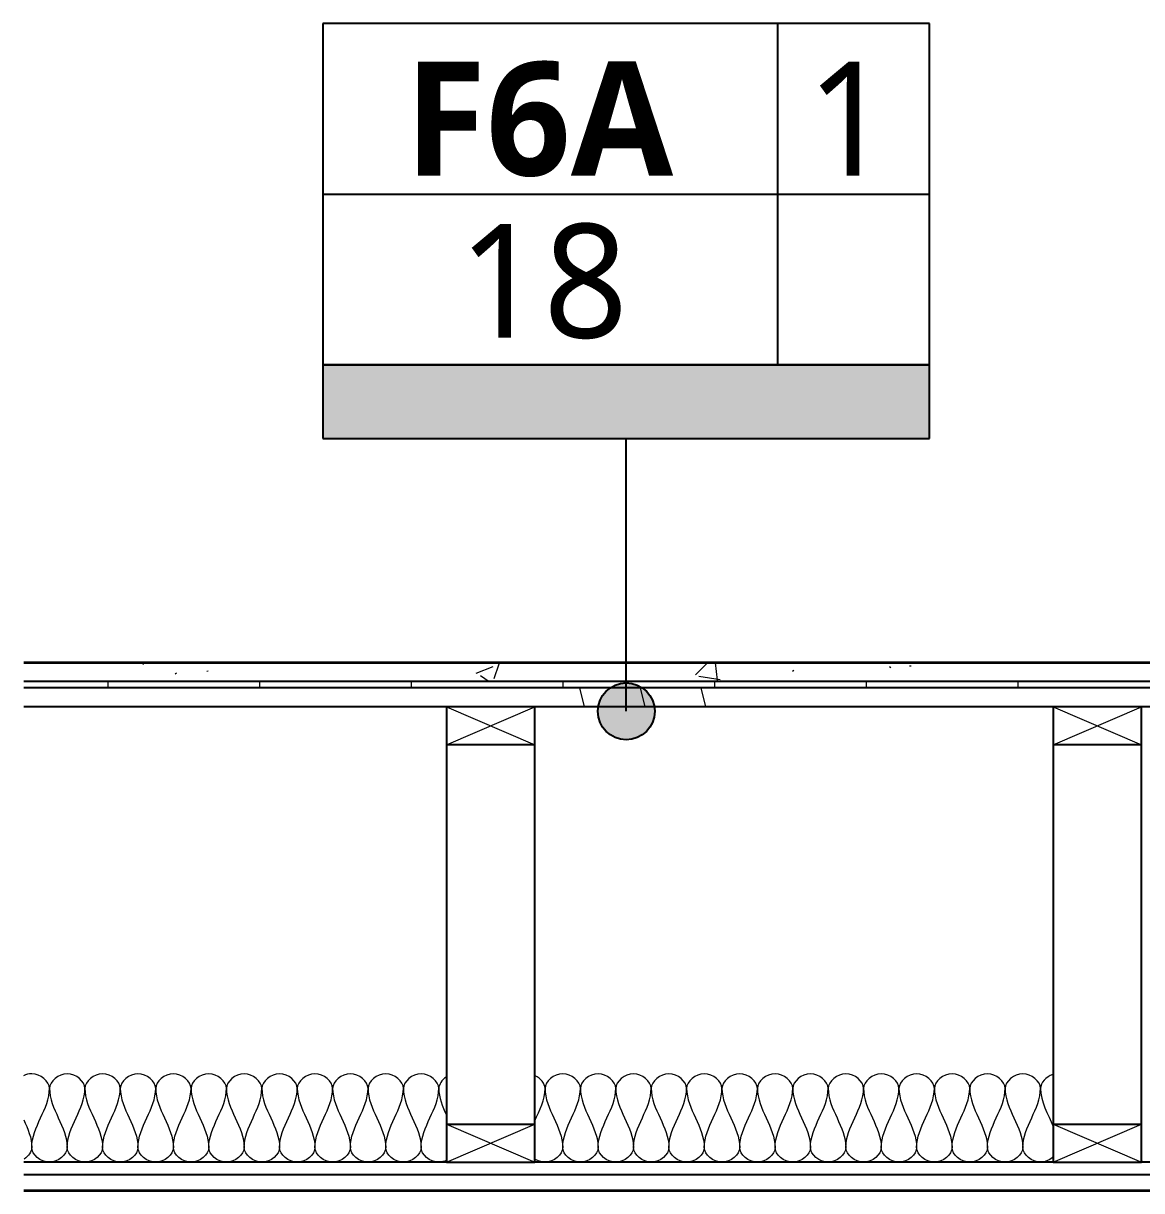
# Model space of a CAD drawing. Header units: inches. Extents: x 6 to 8416, y -388 to 6104.
# Drawn here: x 300.58 to 344.81, y 5456 to 5502.15 of the extents above; entities that cross this region are included whole.
import ezdxf

# ---------------------------------------------------------------- set-up
doc = ezdxf.new("R2010")
doc.units = ezdxf.units.IN
doc.header["$MEASUREMENT"] = 0
for name, color, linetype, lineweight in [('A-DETL', 90, 'Continuous', 13), ('A-DETL-GENF', 92, 'Continuous', 13), ('A-FLOR', 192, 'Continuous', 18), ('A-FLOR-IDEN', 11, 'Continuous', 25), ('A-FLOR-MCUT', 51, 'Continuous', 25), ('A-FLOR-PATT', 8, 'Continuous', 35), ('A-ROOM', 32, 'Continuous', 13)]:
    doc.layers.add(name, color=color, linetype=linetype, lineweight=lineweight)
doc.styles.add('Open Sans_3', font='OpenSans-Regular.ttf', dxfattribs={"height": 4.5})
doc.styles.add('Open Sans_B', font='OpenSans-Bold.ttf', dxfattribs={"height": 4.5})

# ---------------------------------------------------------------- blocks, each defined once
blk = doc.blocks.new('06 Nominal Cut Lumber-Section-AM1 - 2x4 Section-9046868-WALL SECTION - LOBBY CANOPY')
at = {"layer": 'A-DETL-GENF', "lineweight": 25}
for p, q in [((3793.25, 5730.875), (3789.75, 5730.875)), ((3789.75, 5730.875), (3789.75, 5729.375)), ((3793.25, 5729.375), (3793.25, 5730.875))]:
    blk.add_line(p, q, dxfattribs=at)
at = {"layer": 'A-DETL-GENF'}
for p, q in [((3789.75, 5729.375), (3793.25, 5730.875)), ((3789.75, 5730.875), (3793.25, 5729.375))]:
    blk.add_line(p, q, dxfattribs=at)
blk = doc.blocks.new('06 Nominal Cut Lumber-Section-AM1 - 2x4 Section-V38-WALL SECTION - LOBBY CANOPY')
at = {"layer": 'A-DETL-GENF', "lineweight": 25}
for p, q in [((3789.75, 5714.375), (3789.75, 5712.875)), ((3793.25, 5712.875), (3793.25, 5714.375)), ((3789.75, 5712.875), (3793.25, 5712.875))]:
    blk.add_line(p, q, dxfattribs=at)
at = {"layer": 'A-DETL-GENF'}
for p, q in [((3789.75, 5712.875), (3793.25, 5714.375)), ((3789.75, 5714.375), (3793.25, 5712.875))]:
    blk.add_line(p, q, dxfattribs=at)
blk = doc.blocks.new('06 Nominal Cut Lumber-Top-AM - 4_ W-20150248-WALL SECTION - LOBBY CANOPY')
at = {"layer": 'A-DETL-GENF', "lineweight": 25}
for p, q in [((3793.25, 5729.375), (3789.75, 5729.375)), ((3789.75, 5729.375), (3789.75, 5714.375)), ((3793.25, 5714.375), (3793.25, 5729.375)), ((3789.75, 5714.375), (3793.25, 5714.375))]:
    blk.add_line(p, q, dxfattribs=at)
blk = doc.blocks.new('ASM TAG - Floor-AM - Assembly-1637575-WALL SECTION - LOBBY CANOPY')
at = {"layer": 'A-FLOR-IDEN', "lineweight": 13}
blk.add_hatch(color=256, dxfattribs=at).paths.add_polyline_path([(3760.863, 5870.432), (3760.863, 5867.516), (3736.863, 5867.516), (3736.863, 5870.432)])
at = {"layer": 'A-FLOR-IDEN'}
for p, q in [((3754.863, 5883.932), (3736.863, 5883.932)), ((3736.863, 5883.932), (3736.863, 5877.182)), ((3736.863, 5883.932), (3736.863, 5870.432)), ((3760.863, 5883.932), (3736.863, 5883.932)), ((3760.863, 5883.932), (3754.863, 5883.932)), ((3754.863, 5870.432), (3754.863, 5883.932)), ((3760.863, 5877.182), (3760.863, 5883.932)), ((3760.863, 5870.432), (3760.863, 5883.932)), ((3736.863, 5877.182), (3736.863, 5870.432)), ((3736.863, 5877.182), (3760.863, 5877.182)), ((3760.863, 5870.432), (3760.863, 5877.182)), ((3760.863, 5870.432), (3736.863, 5870.432)), ((3736.863, 5870.432), (3736.863, 5867.516)), ((3736.863, 5870.432), (3754.863, 5870.432)), ((3736.863, 5870.432), (3760.863, 5870.432)), ((3754.863, 5870.432), (3760.863, 5870.432)), ((3760.863, 5867.516), (3760.863, 5870.432)), ((3736.863, 5867.516), (3760.863, 5867.516))]:
    blk.add_line(p, q, dxfattribs=at)
at = {"layer": 'A-FLOR-IDEN', "lineweight": 13}
for p, q in [((3754.863, 5877.182), (3754.863, 5883.932)), ((3754.863, 5883.932), (3754.863, 5877.182)), ((3736.863, 5877.182), (3754.863, 5877.182)), ((3754.863, 5877.182), (3736.863, 5877.182)), ((3754.863, 5870.432), (3754.863, 5877.182)), ((3754.863, 5877.182), (3760.863, 5877.182)), ((3760.863, 5877.182), (3754.863, 5877.182)), ((3754.863, 5877.182), (3754.863, 5870.432))]:
    blk.add_line(p, q, dxfattribs=at)

msp = doc.modelspace()

# ---------------------------------------------------------------- hatches: boundary and pattern name
at = {"layer": 'A-FLOR-IDEN'}
h = msp.add_hatch(color=256, dxfattribs=at)
edge = h.paths.add_edge_path()
edge.add_arc((324.42539914, 5474.95292116), 1.125, 0, 360)
at = {"layer": 'A-FLOR-PATT', "lineweight": 13}
h = msp.add_hatch(dxfattribs=at)
h.set_pattern_fill('FP_13', color=256, style=0, pattern_type=2)
h.set_pattern_definition([(50, (441.926, 3018), (6.885997, -0.602097), [0.72, -7.92]), (355, (441.926, 3018), (-1.331756, 7.220547), [0.576, -6.336]), (100.451, (442.5, 3017.95), (5.553629, 6.618191), [0.61191, -6.731]), (46.184, (441.926, 3019.92), (10.245642, -1.588925), [1.08, -11.88]), (96.636, (442.78, 3019.788), (8.97244, 9.35152), [0.91786, -10.096]), (351.184, (441.926, 3019.92), (8.9732, 9.35123), [0.864, -9.504]), (21, (442.886, 3019.44), (5.730726, -3.865003), [0.72, -7.92]), (326, (442.886, 3019.44), (2.33581, 6.96088), [0.576, -6.336]), (71.451, (443.363, 3019.118), (8.065876, 3.095948), [0.61191, -6.731]), (37.5, (441.926, 3018), (0.116866, 3.1954784), [0.06336, -6.196, 0.06336, -6.369, -6.36]), (37.5, (441.926, 3018), (0.116866, 3.1954784), [-12.691, 0.06336, -6.297]), (7.5, (441.926, 3018), (2.52543, 3.7860247), [0.06336, -3.604, 0.06336, -6.052, -2.424]), (7.5, (441.926, 3018), (2.52543, 3.7860247), [-9.782, 0.06336, -2.361]), (327.5, (439.785, 3018), (5.1243685, -0.2161763), [0.06336, -2.337, 0.06336, -7.425, -9.936]), (327.5, (439.785, 3018), (5.1243685, -0.2161763), [-9.888, 0.06336, -9.873]), (317.5, (438.825, 3018), (5.598326, 0.96141), [0.06336, -3.057, 0.06336, -4.909, -7.056]), (317.5, (438.825, 3018), (5.598326, 0.96141), [-8.093, 0.06336, -6.993])])
h.paths.add_polyline_path([(366.41796077, 5476.125), (391.06196077, 5476.125), (391.06196077, 5476.875), (300.59396077, 5476.875), (300.59396077, 5476.125)])
h = msp.add_hatch(dxfattribs=at)
h.set_pattern_fill('FP_14', color=256, style=0, pattern_type=2)
h.set_pattern_definition([(0, (441.926, 3018), (0, 6), []), (90, (441.926, 3018), (-6, 4e-16), [])])
h.paths.add_polyline_path([(366.41796077, 5475.875), (391.06196077, 5475.875), (391.06196077, 5476.125), (300.59396077, 5476.125), (300.59396077, 5475.875)])
h = msp.add_hatch(dxfattribs=at)
h.set_pattern_fill('FP_15', color=256, style=0, pattern_type=2)
h.set_pattern_definition([(0, (441.926, 3018), (0, 60), [60, 0, 0, 0]), (284.036, (482.726, 3030), (59.99915, -180.000494), [12.369, -235.017]), (284.036, (480.326, 3030), (59.99915, -180.000494), [12.369, -235.017]), (284.036, (477.926, 3030), (59.99915, -180.000494), [12.369, -235.017]), (284.036, (446.726, 3042), (59.99915, -180.000494), [12.369, -235.017]), (284.036, (444.326, 3042), (59.99915, -180.000494), [12.369, -235.017]), (284.036, (441.926, 3042), (59.99915, -180.000494), [12.369, -235.017]), (284.036, (464.726, 3054), (59.99915, -180.000494), [12.369, -235.017]), (284.036, (462.326, 3054), (59.99915, -180.000494), [12.369, -235.017]), (284.036, (459.926, 3054), (59.99915, -180.000494), [12.369, -235.017]), (284.036, (482.726, 3066), (59.99915, -180.000494), [12.369, -235.017]), (284.036, (480.326, 3066), (59.99915, -180.000494), [12.369, -235.017]), (284.036, (477.926, 3066), (59.99915, -180.000494), [12.369, -235.017]), (284.036, (446.726, 3078), (59.99915, -180.000494), [12.369, -235.017]), (284.036, (444.326, 3078), (59.99915, -180.000494), [12.369, -235.017]), (284.036, (441.926, 3078), (59.99915, -180.000494), [12.369, -235.017]), (0, (441.926, 3024), (0, 60), [60, 0, 0, 0]), (0, (441.926, 3030), (0, 60), [60, 0, 0, 0]), (0, (441.926, 3036), (0, 60), [60, 0, 0, 0]), (0, (441.926, 3042), (0, 60), [60, 0, 0, 0]), (0, (441.926, 3048), (0, 60), [60, 0, 0, 0]), (0, (441.926, 3054), (0, 60), [60, 0, 0, 0]), (0, (441.926, 3060), (0, 60), [60, 0, 0, 0]), (0, (441.926, 3066), (0, 60), [60, 0, 0, 0]), (0, (441.926, 3072), (0, 60), [60, 0, 0, 0])])
h.paths.add_polyline_path([(391.06196077, 5475.125), (396.56196077, 5475.125), (396.56196077, 5475.875), (300.59396077, 5475.875), (300.59396077, 5475.125), (390.43696077, 5475.125)])

# ---------------------------------------------------------------- linework, layer by layer
at = {"layer": 'A-DETL'}
for points, knots in [([(301.61196077, 5460.04166667), (301.61196077, 5460.31665264), (301.1463244, 5460.72687477), (300.68068804, 5460.59134164), (300.57767423, 5460.53634844)], [0, 0, 0, 0, 1.4142135624, 1.8814550303, 1.8814550303, 1.8814550303, 1.8814550303]), ([(317.32863535, 5457.2045204), (317.23014258, 5457.15495582), (316.77105167, 5457.02889173), (316.31196077, 5457.43334736), (316.31196077, 5457.70833333)], [0.9734197248, 0.9734197248, 0.9734197248, 0.9734197248, 1.4142135624, 2.8284271247, 2.8284271247, 2.8284271247, 2.8284271247]), ([(321.91196077, 5457.70833333), (321.91196077, 5457.43334736), (321.41650622, 5456.99685564), (320.92105167, 5457.1782548), (320.80071864, 5457.26023799)], [0, 0, 0, 0, 1.4142135624, 2.0019386792, 2.0019386792, 2.0019386792, 2.0019386792]), ([(341.32596893, 5457.34293881), (341.19196077, 5457.21586808), (340.65196077, 5456.95761143), (340.11196077, 5457.43334736), (340.11196077, 5457.70833333)], [0.6464976285, 0.6464976285, 0.6464976285, 0.6464976285, 1.4142135624, 2.8284271247, 2.8284271247, 2.8284271247, 2.8284271247]), ([(345.71196077, 5457.70833333), (345.71196077, 5457.43334736), (345.28923349, 5457.06092782), (344.86650622, 5457.1383137), (344.79691914, 5457.1618753)], [0, 0, 0, 0, 1.4142135624, 1.7080761208, 1.7080761208, 1.7080761208, 1.7080761208])]:
    msp.add_open_spline(points, degree=3, knots=knots, dxfattribs=at)
for points in [[(303.01196077, 5460.04166667), (303.01196077, 5460.31665264), (302.31196077, 5460.93334736), (301.61196077, 5460.31665264), (301.61196077, 5460.04166667)], [(304.41196077, 5460.04166667), (304.41196077, 5460.31665264), (303.71196077, 5460.93334736), (303.01196077, 5460.31665264), (303.01196077, 5460.04166667)], [(305.81196077, 5460.04166667), (305.81196077, 5460.31665264), (305.11196077, 5460.93334736), (304.41196077, 5460.31665264), (304.41196077, 5460.04166667)], [(307.21196077, 5460.04166667), (307.21196077, 5460.31665264), (306.51196077, 5460.93334736), (305.81196077, 5460.31665264), (305.81196077, 5460.04166667)], [(308.61196077, 5460.04166667), (308.61196077, 5460.31665264), (307.91196077, 5460.93334736), (307.21196077, 5460.31665264), (307.21196077, 5460.04166667)], [(310.01196077, 5460.04166667), (310.01196077, 5460.31665264), (309.31196077, 5460.93334736), (308.61196077, 5460.31665264), (308.61196077, 5460.04166667)], [(311.41196077, 5460.04166667), (311.41196077, 5460.31665264), (310.71196077, 5460.93334736), (310.01196077, 5460.31665264), (310.01196077, 5460.04166667)], [(312.81196077, 5460.04166667), (312.81196077, 5460.31665264), (312.11196077, 5460.93334736), (311.41196077, 5460.31665264), (311.41196077, 5460.04166667)], [(314.21196077, 5460.04166667), (314.21196077, 5460.31665264), (313.51196077, 5460.93334736), (312.81196077, 5460.31665264), (312.81196077, 5460.04166667)], [(315.61196077, 5460.04166667), (315.61196077, 5460.31665264), (314.91196077, 5460.93334736), (314.21196077, 5460.31665264), (314.21196077, 5460.04166667)], [(317.01196077, 5460.04166667), (317.01196077, 5460.31665264), (316.31196077, 5460.93334736), (315.61196077, 5460.31665264), (315.61196077, 5460.04166667)], [(317.30071864, 5460.48976201), (317.13150032, 5460.37447314), (317.01196077, 5460.20237275), (317.01196077, 5460.04166667)], [(321.21196077, 5460.04166667), (321.21196077, 5460.23094272), (321.04614022, 5460.43602451), (320.82863535, 5460.5454796)], [(322.61196077, 5460.04166667), (322.61196077, 5460.31665264), (321.91196077, 5460.93334736), (321.21196077, 5460.31665264), (321.21196077, 5460.04166667)], [(324.01196077, 5460.04166667), (324.01196077, 5460.31665264), (323.31196077, 5460.93334736), (322.61196077, 5460.31665264), (322.61196077, 5460.04166667)], [(325.41196077, 5460.04166667), (325.41196077, 5460.31665264), (324.71196077, 5460.93334736), (324.01196077, 5460.31665264), (324.01196077, 5460.04166667)], [(326.81196077, 5460.04166667), (326.81196077, 5460.31665264), (326.11196077, 5460.93334736), (325.41196077, 5460.31665264), (325.41196077, 5460.04166667)], [(328.21196077, 5460.04166667), (328.21196077, 5460.31665264), (327.51196077, 5460.93334736), (326.81196077, 5460.31665264), (326.81196077, 5460.04166667)], [(329.61196077, 5460.04166667), (329.61196077, 5460.31665264), (328.91196077, 5460.93334736), (328.21196077, 5460.31665264), (328.21196077, 5460.04166667)], [(331.01196077, 5460.04166667), (331.01196077, 5460.31665264), (330.31196077, 5460.93334736), (329.61196077, 5460.31665264), (329.61196077, 5460.04166667)], [(332.41196077, 5460.04166667), (332.41196077, 5460.31665264), (331.71196077, 5460.93334736), (331.01196077, 5460.31665264), (331.01196077, 5460.04166667)], [(333.81196077, 5460.04166667), (333.81196077, 5460.31665264), (333.11196077, 5460.93334736), (332.41196077, 5460.31665264), (332.41196077, 5460.04166667)], [(335.21196077, 5460.04166667), (335.21196077, 5460.31665264), (334.51196077, 5460.93334736), (333.81196077, 5460.31665264), (333.81196077, 5460.04166667)], [(336.61196077, 5460.04166667), (336.61196077, 5460.31665264), (335.91196077, 5460.93334736), (335.21196077, 5460.31665264), (335.21196077, 5460.04166667)], [(338.01196077, 5460.04166667), (338.01196077, 5460.31665264), (337.31196077, 5460.93334736), (336.61196077, 5460.31665264), (336.61196077, 5460.04166667)], [(339.41196077, 5460.04166667), (339.41196077, 5460.31665264), (338.71196077, 5460.93334736), (338.01196077, 5460.31665264), (338.01196077, 5460.04166667)], [(340.81196077, 5460.04166667), (340.81196077, 5460.31665264), (340.11196077, 5460.93334736), (339.41196077, 5460.31665264), (339.41196077, 5460.04166667)], [(341.29691914, 5460.5881247), (341.03161838, 5460.49829611), (340.81196077, 5460.2595127), (340.81196077, 5460.04166667)], [(300.91196077, 5457.70833333), (300.91196077, 5458.51004832), (301.61196077, 5459.23995168), (301.61196077, 5460.04166667)], [(301.61196077, 5460.04166667), (301.61196077, 5459.23995168), (302.31196077, 5458.51004832), (302.31196077, 5457.70833333)], [(302.31196077, 5457.70833333), (302.31196077, 5458.51004832), (303.01196077, 5459.23995168), (303.01196077, 5460.04166667)], [(303.01196077, 5460.04166667), (303.01196077, 5459.23995168), (303.71196077, 5458.51004832), (303.71196077, 5457.70833333)], [(303.71196077, 5457.70833333), (303.71196077, 5458.51004832), (304.41196077, 5459.23995168), (304.41196077, 5460.04166667)], [(304.41196077, 5460.04166667), (304.41196077, 5459.23995168), (305.11196077, 5458.51004832), (305.11196077, 5457.70833333)], [(305.11196077, 5457.70833333), (305.11196077, 5458.51004832), (305.81196077, 5459.23995168), (305.81196077, 5460.04166667)], [(305.81196077, 5460.04166667), (305.81196077, 5459.23995168), (306.51196077, 5458.51004832), (306.51196077, 5457.70833333)], [(306.51196077, 5457.70833333), (306.51196077, 5458.51004832), (307.21196077, 5459.23995168), (307.21196077, 5460.04166667)], [(307.21196077, 5460.04166667), (307.21196077, 5459.23995168), (307.91196077, 5458.51004832), (307.91196077, 5457.70833333)], [(307.91196077, 5457.70833333), (307.91196077, 5458.51004832), (308.61196077, 5459.23995168), (308.61196077, 5460.04166667)], [(308.61196077, 5460.04166667), (308.61196077, 5459.23995168), (309.31196077, 5458.51004832), (309.31196077, 5457.70833333)], [(309.31196077, 5457.70833333), (309.31196077, 5458.51004832), (310.01196077, 5459.23995168), (310.01196077, 5460.04166667)], [(310.01196077, 5460.04166667), (310.01196077, 5459.23995168), (310.71196077, 5458.51004832), (310.71196077, 5457.70833333)], [(310.71196077, 5457.70833333), (310.71196077, 5458.51004832), (311.41196077, 5459.23995168), (311.41196077, 5460.04166667)], [(311.41196077, 5460.04166667), (311.41196077, 5459.23995168), (312.11196077, 5458.51004832), (312.11196077, 5457.70833333)], [(312.11196077, 5457.70833333), (312.11196077, 5458.51004832), (312.81196077, 5459.23995168), (312.81196077, 5460.04166667)], [(312.81196077, 5460.04166667), (312.81196077, 5459.23995168), (313.51196077, 5458.51004832), (313.51196077, 5457.70833333)], [(313.51196077, 5457.70833333), (313.51196077, 5458.51004832), (314.21196077, 5459.23995168), (314.21196077, 5460.04166667)], [(314.21196077, 5460.04166667), (314.21196077, 5459.23995168), (314.91196077, 5458.51004832), (314.91196077, 5457.70833333)], [(314.91196077, 5457.70833333), (314.91196077, 5458.51004832), (315.61196077, 5459.23995168), (315.61196077, 5460.04166667)], [(315.61196077, 5460.04166667), (315.61196077, 5459.23995168), (316.31196077, 5458.51004832), (316.31196077, 5457.70833333)], [(316.31196077, 5457.70833333), (316.31196077, 5458.51004832), (317.01196077, 5459.23995168), (317.01196077, 5460.04166667)], [(317.01196077, 5460.04166667), (317.01196077, 5459.68045442), (317.15405713, 5459.33381956), (317.31020698, 5458.98862642)], [(320.81020698, 5458.76137358), (321.00063363, 5459.18234082), (321.21196077, 5459.60116393), (321.21196077, 5460.04166667)], [(321.21196077, 5460.04166667), (321.21196077, 5459.23995168), (321.91196077, 5458.51004832), (321.91196077, 5457.70833333)], [(321.91196077, 5457.70833333), (321.91196077, 5458.51004832), (322.61196077, 5459.23995168), (322.61196077, 5460.04166667)], [(322.61196077, 5460.04166667), (322.61196077, 5459.23995168), (323.31196077, 5458.51004832), (323.31196077, 5457.70833333)], [(323.31196077, 5457.70833333), (323.31196077, 5458.51004832), (324.01196077, 5459.23995168), (324.01196077, 5460.04166667)], [(324.01196077, 5460.04166667), (324.01196077, 5459.23995168), (324.71196077, 5458.51004832), (324.71196077, 5457.70833333)], [(324.71196077, 5457.70833333), (324.71196077, 5458.51004832), (325.41196077, 5459.23995168), (325.41196077, 5460.04166667)], [(325.41196077, 5460.04166667), (325.41196077, 5459.23995168), (326.11196077, 5458.51004832), (326.11196077, 5457.70833333)], [(326.11196077, 5457.70833333), (326.11196077, 5458.51004832), (326.81196077, 5459.23995168), (326.81196077, 5460.04166667)], [(326.81196077, 5460.04166667), (326.81196077, 5459.23995168), (327.51196077, 5458.51004832), (327.51196077, 5457.70833333)], [(327.51196077, 5457.70833333), (327.51196077, 5458.51004832), (328.21196077, 5459.23995168), (328.21196077, 5460.04166667)], [(328.21196077, 5460.04166667), (328.21196077, 5459.23995168), (328.91196077, 5458.51004832), (328.91196077, 5457.70833333)], [(328.91196077, 5457.70833333), (328.91196077, 5458.51004832), (329.61196077, 5459.23995168), (329.61196077, 5460.04166667)], [(329.61196077, 5460.04166667), (329.61196077, 5459.23995168), (330.31196077, 5458.51004832), (330.31196077, 5457.70833333)], [(330.31196077, 5457.70833333), (330.31196077, 5458.51004832), (331.01196077, 5459.23995168), (331.01196077, 5460.04166667)], [(331.01196077, 5460.04166667), (331.01196077, 5459.23995168), (331.71196077, 5458.51004832), (331.71196077, 5457.70833333)], [(331.71196077, 5457.70833333), (331.71196077, 5458.51004832), (332.41196077, 5459.23995168), (332.41196077, 5460.04166667)], [(332.41196077, 5460.04166667), (332.41196077, 5459.23995168), (333.11196077, 5458.51004832), (333.11196077, 5457.70833333)], [(333.11196077, 5457.70833333), (333.11196077, 5458.51004832), (333.81196077, 5459.23995168), (333.81196077, 5460.04166667)], [(333.81196077, 5460.04166667), (333.81196077, 5459.23995168), (334.51196077, 5458.51004832), (334.51196077, 5457.70833333)], [(334.51196077, 5457.70833333), (334.51196077, 5458.51004832), (335.21196077, 5459.23995168), (335.21196077, 5460.04166667)], [(335.21196077, 5460.04166667), (335.21196077, 5459.23995168), (335.91196077, 5458.51004832), (335.91196077, 5457.70833333)], [(335.91196077, 5457.70833333), (335.91196077, 5458.51004832), (336.61196077, 5459.23995168), (336.61196077, 5460.04166667)], [(336.61196077, 5460.04166667), (336.61196077, 5459.23995168), (337.31196077, 5458.51004832), (337.31196077, 5457.70833333)], [(337.31196077, 5457.70833333), (337.31196077, 5458.51004832), (338.01196077, 5459.23995168), (338.01196077, 5460.04166667)], [(338.01196077, 5460.04166667), (338.01196077, 5459.23995168), (338.71196077, 5458.51004832), (338.71196077, 5457.70833333)], [(338.71196077, 5457.70833333), (338.71196077, 5458.51004832), (339.41196077, 5459.23995168), (339.41196077, 5460.04166667)], [(339.41196077, 5460.04166667), (339.41196077, 5459.23995168), (340.11196077, 5458.51004832), (340.11196077, 5457.70833333)], [(340.11196077, 5457.70833333), (340.11196077, 5458.51004832), (340.81196077, 5459.23995168), (340.81196077, 5460.04166667)], [(340.81196077, 5460.04166667), (340.81196077, 5459.52187344), (341.10621267, 5459.03226693), (341.31315906, 5458.53370392)], [(300.59514716, 5458.80228565), (300.75841348, 5458.44355029), (300.91196077, 5458.08381787), (300.91196077, 5457.70833333)], [(300.91196077, 5457.70833333), (300.91196077, 5457.54248465), (300.78464827, 5457.36450076), (300.60680761, 5457.24934702)], [(302.31196077, 5457.70833333), (302.31196077, 5457.43334736), (301.61196077, 5456.81665264), (300.91196077, 5457.43334736), (300.91196077, 5457.70833333)], [(303.71196077, 5457.70833333), (303.71196077, 5457.43334736), (303.01196077, 5456.81665264), (302.31196077, 5457.43334736), (302.31196077, 5457.70833333)], [(305.11196077, 5457.70833333), (305.11196077, 5457.43334736), (304.41196077, 5456.81665264), (303.71196077, 5457.43334736), (303.71196077, 5457.70833333)], [(306.51196077, 5457.70833333), (306.51196077, 5457.43334736), (305.81196077, 5456.81665264), (305.11196077, 5457.43334736), (305.11196077, 5457.70833333)], [(307.91196077, 5457.70833333), (307.91196077, 5457.43334736), (307.21196077, 5456.81665264), (306.51196077, 5457.43334736), (306.51196077, 5457.70833333)], [(309.31196077, 5457.70833333), (309.31196077, 5457.43334736), (308.61196077, 5456.81665264), (307.91196077, 5457.43334736), (307.91196077, 5457.70833333)], [(310.71196077, 5457.70833333), (310.71196077, 5457.43334736), (310.01196077, 5456.81665264), (309.31196077, 5457.43334736), (309.31196077, 5457.70833333)], [(312.11196077, 5457.70833333), (312.11196077, 5457.43334736), (311.41196077, 5456.81665264), (310.71196077, 5457.43334736), (310.71196077, 5457.70833333)], [(313.51196077, 5457.70833333), (313.51196077, 5457.43334736), (312.81196077, 5456.81665264), (312.11196077, 5457.43334736), (312.11196077, 5457.70833333)], [(314.91196077, 5457.70833333), (314.91196077, 5457.43334736), (314.21196077, 5456.81665264), (313.51196077, 5457.43334736), (313.51196077, 5457.70833333)], [(316.31196077, 5457.70833333), (316.31196077, 5457.43334736), (315.61196077, 5456.81665264), (314.91196077, 5457.43334736), (314.91196077, 5457.70833333)], [(323.31196077, 5457.70833333), (323.31196077, 5457.43334736), (322.61196077, 5456.81665264), (321.91196077, 5457.43334736), (321.91196077, 5457.70833333)], [(324.71196077, 5457.70833333), (324.71196077, 5457.43334736), (324.01196077, 5456.81665264), (323.31196077, 5457.43334736), (323.31196077, 5457.70833333)], [(326.11196077, 5457.70833333), (326.11196077, 5457.43334736), (325.41196077, 5456.81665264), (324.71196077, 5457.43334736), (324.71196077, 5457.70833333)], [(327.51196077, 5457.70833333), (327.51196077, 5457.43334736), (326.81196077, 5456.81665264), (326.11196077, 5457.43334736), (326.11196077, 5457.70833333)], [(328.91196077, 5457.70833333), (328.91196077, 5457.43334736), (328.21196077, 5456.81665264), (327.51196077, 5457.43334736), (327.51196077, 5457.70833333)], [(330.31196077, 5457.70833333), (330.31196077, 5457.43334736), (329.61196077, 5456.81665264), (328.91196077, 5457.43334736), (328.91196077, 5457.70833333)], [(331.71196077, 5457.70833333), (331.71196077, 5457.43334736), (331.01196077, 5456.81665264), (330.31196077, 5457.43334736), (330.31196077, 5457.70833333)], [(333.11196077, 5457.70833333), (333.11196077, 5457.43334736), (332.41196077, 5456.81665264), (331.71196077, 5457.43334736), (331.71196077, 5457.70833333)], [(334.51196077, 5457.70833333), (334.51196077, 5457.43334736), (333.81196077, 5456.81665264), (333.11196077, 5457.43334736), (333.11196077, 5457.70833333)], [(335.91196077, 5457.70833333), (335.91196077, 5457.43334736), (335.21196077, 5456.81665264), (334.51196077, 5457.43334736), (334.51196077, 5457.70833333)], [(337.31196077, 5457.70833333), (337.31196077, 5457.43334736), (336.61196077, 5456.81665264), (335.91196077, 5457.43334736), (335.91196077, 5457.70833333)], [(338.71196077, 5457.70833333), (338.71196077, 5457.43334736), (338.01196077, 5456.81665264), (337.31196077, 5457.43334736), (337.31196077, 5457.70833333)], [(340.11196077, 5457.70833333), (340.11196077, 5457.43334736), (339.41196077, 5456.81665264), (338.71196077, 5457.43334736), (338.71196077, 5457.70833333)]]:
    msp.add_open_spline(points, degree=3, dxfattribs=at)
at = {"layer": 'A-FLOR', "lineweight": 35}
for p, q in [((391.06196077, 5476.875), (300.59396077, 5476.875)), ((300.59396077, 5456), (389.81196077, 5456))]:
    msp.add_line(p, q, dxfattribs=at)
at = {"layer": 'A-FLOR-IDEN'}
msp.add_line((324.42539914, 5474.95292116), (324.42539914, 5485.73718337), dxfattribs=at)
msp.add_circle((324.42539914, 5474.95292116), 1.125, dxfattribs=at)
at = {"layer": 'A-FLOR-MCUT'}
for p, q in [((391.06196077, 5476.125), (300.59396077, 5476.125)), ((389.81196077, 5475.875), (300.59396077, 5475.875)), ((317.31196077, 5475.125), (300.59396077, 5475.125)), ((341.31196077, 5475.125), (320.81196077, 5475.125)), ((365.31196077, 5475.125), (344.81196077, 5475.125)), ((317.31196077, 5457.125), (300.59396077, 5457.125)), ((341.31196077, 5457.125), (320.81196077, 5457.125)), ((365.31196077, 5457.125), (344.81196077, 5457.125)), ((389.81196077, 5456.625), (300.59396077, 5456.625))]:
    msp.add_line(p, q, dxfattribs=at)
at = {"layer": 'A-ROOM'}
for p, q in [((389.81196077, 5476.875), (300.59396077, 5476.875)), ((300.59396077, 5476.875), (389.81196077, 5476.875))]:
    msp.add_line(p, q, dxfattribs=at)

# ---------------------------------------------------------------- block references
at = {"layer": 'A-DETL-GENF'}
for name, p in [('06 Nominal Cut Lumber-Section-AM1 - 2x4 Section-9046868-WALL SECTION - LOBBY CANOPY', (-3472.43803923, -255.75)), ('06 Nominal Cut Lumber-Section-AM1 - 2x4 Section-9046868-WALL SECTION - LOBBY CANOPY', (-3448.43803923, -255.75)), ('06 Nominal Cut Lumber-Top-AM - 4_ W-20150248-WALL SECTION - LOBBY CANOPY', (-3472.43803923, -255.75)), ('06 Nominal Cut Lumber-Top-AM - 4_ W-20150248-WALL SECTION - LOBBY CANOPY', (-3448.43803923, -255.75)), ('06 Nominal Cut Lumber-Section-AM1 - 2x4 Section-V38-WALL SECTION - LOBBY CANOPY', (-3472.43803923, -255.75)), ('06 Nominal Cut Lumber-Section-AM1 - 2x4 Section-V38-WALL SECTION - LOBBY CANOPY', (-3448.43803923, -255.75))]:
    msp.add_blockref(name, p, dxfattribs=at)
at = {"layer": 'A-FLOR-IDEN'}
msp.add_blockref('ASM TAG - Floor-AM - Assembly-1637575-WALL SECTION - LOBBY CANOPY', (-3424.43803923, -381.77922168), dxfattribs=at)

# ---------------------------------------------------------------- texts
at = {"layer": 'A-FLOR-IDEN', "lineweight": 13, "char_height": 4.5, "attachment_point": 1}
for s, insert, width, style in [('F6A', (315.66604878, 5500.63528392), 13.938, 'Open Sans_B'), ('1', (331.56323611, 5500.63528392), 4.3935, 'Open Sans_3'), ('18', (317.79203303, 5494.22410396), 8.787, 'Open Sans_3')]:
    msp.add_mtext(s, dxfattribs=dict(at, insert=insert, width=width, style=style))

doc.saveas('drawing.dxf')
